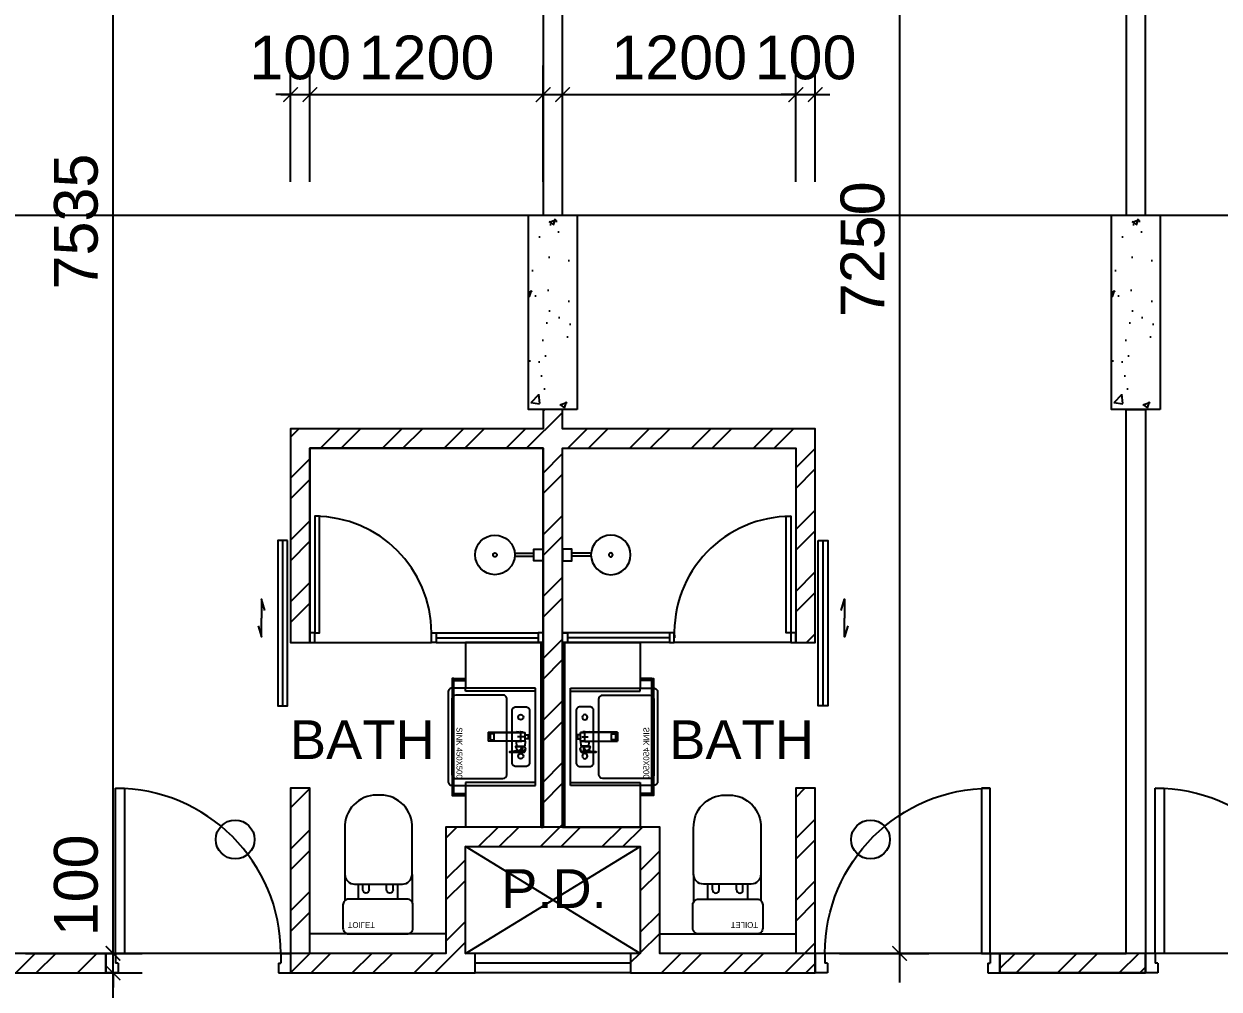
# Model space of a CAD drawing. Header units: millimetres. Extents: x 1500 to 71987, y 7230 to 49618.
# Drawn here: x 46278 to 52428, y 31466 to 36435 of the extents above; entities that cross this region are included whole.
import ezdxf
from ezdxf.enums import TextEntityAlignment as Align

# ---------------------------------------------------------------- set-up
doc = ezdxf.new("R2010")
doc.units = ezdxf.units.MM
doc.header["$MEASUREMENT"] = 0
doc.linetypes.add('CENTERX2', pattern=[101.6, 63.5, -12.7, 12.7, -12.7])
doc.layers.get('0').update_dxf_attribs({"color": 8})
doc.layers.get('Defpoints').update_dxf_attribs({"color": 8})
doc.layers.add('00-NONPLOT', color=8, linetype='Continuous', plot=False)
doc.layers.add('LP-Nonplot', color=8, linetype='Continuous', plot=False)
for name, color, linetype in [('Default', 8, 'Continuous'), ('Door', 8, 'Continuous'), ('Dry Wall', 8, 'Continuous'), ('FSD', 8, 'Continuous'), ('GBP Dim', 8, 'Continuous'), ('GBP Text 200', 8, 'Continuous'), ('grid', 8, 'CENTERX2'), ('hatch', 8, 'Continuous'), ('LP-Furn built-in 2', 8, 'Continuous'), ('LP-Sanitary', 8, 'Continuous'), ('LP-Sanitary2', 8, 'Continuous'), ('LP-WC', 8, 'Continuous'), ('PD', 8, 'Continuous'), ('PD DOOR', 8, 'Continuous'), ('TEXT', 8, 'Continuous'), ('TEXT Ref', 8, 'Continuous'), ('WALL-NEW', 8, 'Continuous'), ('WALL-STRUCTURE', 8, 'Continuous'), ('zzz-room mix', 8, 'Continuous')]:
    doc.layers.add(name, color=color, linetype=linetype)
doc.layers.add('LP-Furn built-in', color=8, linetype='Continuous', lineweight=0)
doc.styles.add('BH', font='arial.ttf')
doc.dimstyles.new('200 GBP', dxfattribs={"dimscale": 1.5, "dimtxt": 150, "dimasz": 50, "dimexe": 100, "dimexo": 50, "dimgap": 50, "dimtad": 1, "dimdec": 0, "dimzin": 0, "dimdsep": 46, "dimtxsty": 'BH', "dimblk": 'ARCHTICK', "dimcen": 0.09, "dimdle": 100, "dimclrd": 9, "dimclre": 9, "dimclrt": 1, "dimadec": 0, "dimazin": 0, "dimtfac": 1, "dimtdec": 0, "dimtix": 1, "dimtmove": 2, "dimatfit": 3, "dimldrblk": 'ARCHTICK', "dimfxl": 300, "dimfxlon": 1, "dimtolj": 1, "dimtzin": 0, "dimarcsym": 0})

# ---------------------------------------------------------------- blocks, each defined once
blk = doc.blocks.new('Door 850')
for p, q in [((38290.6, 34986.6), (38290.6, 35836.6)), ((38290.6, 35836.6), (38335.6, 35836.6)), ((38335.6, 35836.6), (38335.6, 34986.6)), ((38240.6, 34986.6), (38240.6, 34911.6)), ((38290.6, 34986.6), (38240.6, 34986.6)), ((38290.6, 34986.6), (38290.6, 34936.6)), ((38335.6, 34986.6), (38290.6, 34986.6)), ((38303.1, 34936.6), (38290.6, 34936.6)), ((38303.1, 34936.6), (38303.1, 34886.6)), ((39128.1, 34936.6), (39140.6, 34936.6)), ((39128.1, 34936.6), (39128.1, 34886.6)), ((39140.6, 34986.6), (39140.6, 34936.6)), ((39140.6, 34986.6), (39190.6, 34986.6)), ((39190.6, 34986.6), (39190.6, 34911.6)), ((38240.6, 34911.6), (38240.6, 34886.6)), ((38303.1, 34886.6), (38240.6, 34886.6)), ((39128.1, 34886.6), (39190.6, 34886.6)), ((39190.6, 34911.6), (39190.6, 34886.6))]:
    blk.add_line(p, q)
blk.add_arc((38290.6, 34986.6), 850, 359.99995, 89.99772)
blk = doc.blocks.new('pln_toilet')
for p, q in [((-170.1, -306.5), (-170.1, -171.6)), ((175.5, -306.5), (175.5, -165.2)), ((-78.2, -226.9), (-78.2, -256.5)), ((-45, -226.9), (-45, -256.5)), ((44.7, -226.9), (44.7, -256.5)), ((77.9, -226.9), (77.9, -256.5))]:
    blk.add_line(p, q)
for points in [[(180, -30), (180, -149.3, -0.414214), (150, -179.3), (-150, -179.3, -0.414214), (-180, -149.3), (-180, -30, -0.414214), (-150, 0), (150, 0, -0.414214)], [(175.5, -306.5), (175.5, -545.1, -0.424695), (14, -715.1), (-7.8, -715.1, -0.423698), (-170.1, -545.1), (-170.1, -306.5, -0.414214), (-120.1, -256.5), (125.5, -256.5, -0.414214)]]:
    blk.add_lwpolyline(points, format="xyb", close=True)
for points in [[(-101.9, -256.5), (-101.9, -179.3)], [(102.9, -179.3), (102.9, -256.5)]]:
    blk.add_lwpolyline(points)
for centre in [(-61.6, -226.9), (61.3, -226.9)]:
    blk.add_arc(centre, 16.6, 0, 180)
at = {"layer": '00-NONPLOT', "insert": (-155.8, -31.2), "char_height": 30, "width": 702.887, "attachment_point": 1}
blk.add_mtext('TOILET', dxfattribs=at)
blk = doc.blocks.new('pln_shower head')
at = {"ltscale": 100}
for points in [[(101, 9.1), (200, 9.1)], [(101, -5.9), (200, -5.9)]]:
    blk.add_lwpolyline(points, dxfattribs=at)
at = {"ltscale": 0.5}
blk.add_lwpolyline([(248, 30.1), (248, -29.9), (200, -29.9), (200, 30.1)], close=True, dxfattribs=at)
at = {"ltscale": 100}
blk.add_circle((0, 0), 101.9, dxfattribs=at)
at = {"layer": '00-NONPLOT'}
blk.add_circle((0, 0), 10, dxfattribs=at)
blk = doc.blocks.new('SEANNOT_GROUP2')
at = {"layer": 'Default'}
blk.add_line((81.5, 351.1), (81.5, 317.9), dxfattribs=at)
blk = doc.blocks.new('SEANNOT_GROUP3')
at = {"layer": 'Default'}
blk.add_line((99.8, 335.2), (63.8, 335.2), dxfattribs=at)
blk = doc.blocks.new('ghtfdgd')
at = {"layer": 'LP-Sanitary'}
for p, q in [((79214.2, -115039.6), (79218.2, -114994.6)), ((79220.2, -114994.6), (79217.1, -115027.9)), ((79220.2, -114994.6), (79218.2, -114994.6)), ((79218.9, -115183.4), (79220.2, -114994.6)), ((79261.1, -114994.6), (79220.2, -114994.6)), ((79230.7, -114993.6), (79230.7, -114979.6)), ((79231.2, -114979.1), (79250.2, -114979.1)), ((79250.2, -114994.1), (79231.2, -114994.1)), ((79238.9, -114994.1), (79238.9, -114994.6)), ((79242.4, -114994.6), (79242.4, -114994.1)), ((79250.7, -114979.6), (79250.7, -114993.6)), ((79263.2, -114994.6), (79261.1, -114994.6)), ((79261.1, -114994.6), (79262.4, -115183.4)), ((79264.2, -115027.9), (79261.1, -114994.6)), ((79263.2, -114994.6), (79288.7, -114996.6)), ((79263.2, -114994.6), (79267.1, -115039.6)), ((79288.7, -115037.7), (79288.7, -114996.6)), ((79290.7, -115009.4), (79290.7, -115000.9)), ((79317.3, -115002.9), (79318.9, -114997.5)), ((79319.4, -115044.7), (79317.3, -115002.9)), ((79318.7, -114997.4), (79318.9, -114997.5)), ((79319.3, -114997.6), (79318.9, -114997.4)), ((79318.9, -114997.5), (79319.4, -114997.7)), ((79319.4, -114997.7), (79319.4, -115044.7)), ((79319.8, -115045.3), (79319.8, -114998.3)), ((79217.1, -115027.9), (79214.2, -115039.6)), ((79217.1, -115039.6), (79214.2, -115039.6)), ((79215.7, -115019.1), (79215.7, -115005.6)), ((79215.7, -115005.6), (79217.2, -115005.6)), ((79217.5, -115184.4), (79217.1, -115027.9)), ((79264.2, -115027.9), (79263.8, -115184.4)), ((79264.2, -115027.9), (79267.1, -115039.6)), ((79267.1, -115039.6), (79264.2, -115039.6)), ((79288.7, -115037.7), (79267.1, -115039.6)), ((79290.7, -115009.6), (79290.7, -115009.4)), ((79290.7, -115010.3), (79290.7, -115009.6)), ((79290.7, -115044.4), (79290.7, -115010.3)), ((79290.7, -115044.7), (79290.7, -115044.4)), ((79290.9, -115010.4), (79310.4, -115018.6)), ((79290.9, -115010.4), (79290.9, -115044.5)), ((79290.9, -115044.5), (79310.4, -115036.3)), ((79310.7, -115017.8), (79291, -115009.5)), ((79291, -115009.5), (79291, -115009.5)), ((79291, -115009.5), (79291, -115009.5)), ((79291, -115044.9), (79310.7, -115036.6)), ((79310.4, -115018.6), (79310.5, -115018.7)), ((79310.4, -115036.3), (79310.5, -115036.2)), ((79310.5, -115018.7), (79310.5, -115027.4)), ((79310.5, -115036.2), (79310.5, -115027.4)), ((79310.7, -115017.8), (79314.8, -115009.2)), ((79313.5, -115028.9), (79313.5, -115020.8)), ((79313.5, -115020.8), (79317.3, -115050.9)), ((79313.5, -115028.9), (79313.5, -115036.9)), ((79313.5, -115036.9), (79317.3, -115075.5)), ((79313.5, -115037), (79317.3, -115075.5)), ((79315.2, -115010.7), (79313.6, -115020.4)), ((79313.6, -115020.5), (79313.6, -115020.4)), ((79317.3, -115050.5), (79313.6, -115020.5)), ((79315.2, -115010.7), (79317.3, -115050.4)), ((79318, -115050.2), (79316, -115010.5)), ((79317.3, -115050.4), (79317.3, -115050.5)), ((79317.3, -115051.4), (79317.3, -115063.3)), ((79317.3, -115075.1), (79317.3, -115063.3)), ((79317.7, -115051.6), (79318.9, -115052.3)), ((79317.7, -115063.5), (79317.7, -115051.6)), ((79317.7, -115063.5), (79317.7, -115075.4)), ((79319.4, -115051), (79318, -115050.2)), ((79318.9, -115074.8), (79318.9, -115052.3)), ((79319.4, -115044.7), (79319.4, -115051)), ((79319.8, -115051.6), (79319.8, -115045.3)), ((79319.8, -115051.9), (79319.8, -115051.6)), ((79319.8, -115051.9), (79319.8, -115074.4)), ((79317.7, -115075.4), (79318.9, -115074.8)), ((79318, -115076), (79319.3, -115075.3)), ((79319.8, -115074.4), (79319.8, -115074.6)), ((79218.9, -115183.4), (79217.5, -115184.4)), ((79217.5, -115184.4), (79263.8, -115184.4)), ((79262.4, -115183.4), (79218.9, -115183.4)), ((79225, -115154.8), (79225, -115173.1)), ((79255.3, -115153.8), (79226, -115153.8)), ((79255.3, -115154), (79226, -115154)), ((79226, -115174.1), (79255.3, -115174.1)), ((79256.3, -115173.1), (79256.3, -115154.8)), ((79262.4, -115183.4), (79263.8, -115184.4))]:
    blk.add_line(p, q, dxfattribs=at)
for centre, radius, start, end in [((79231.2, -114979.6), 0.5, 90, 180), ((79231.2, -114993.6), 0.5, 180, 270), ((79250.2, -114979.6), 0.5, 0, 90), ((79250.2, -114993.6), 0.5, 270, 0), ((79280.3, -115017.1), 20, 56.8024, 65.16541), ((79290.9, -115000.9), 0.2, 127.85265, 180), ((79511, -115282.7), 357.7, 125.84981, 127.98251), ((79530.3, -115308.3), 389.7, 125.92638, 127.88363), ((79301.7, -114992.9), 0.28, 69.68638, 135.20106), ((84763.2, -116562.2), 5664.7, 164.02206, 164.08854), ((79318.5, -114997.9), 0.689, 55.95421, 80.13248), ((79319, -114998.3), 0.8, 0.00654, 61.47672), ((79240.7, -115019.1), 25, 180, 185.74251), ((79280.3, -115017.1), 20, 294.83459, 301.61275), ((79290.9, -115044.7), 0.2, 180.01397, 293.04704), ((79234, -109870), 5139.5, 270.63577, 270.89969), ((79227.2, -108854.2), 6155.7, 270.59451, 270.81562), ((79288.3, -115009.7), 2.67, 3.1953, 9.33669), ((79319.7, -114996.5), 23.1, 247.12521, 247.49949), ((79339.3, -115104.4), 73.6, 112.75714, 112.87481), ((79312.3, -115020.9), 1.23, 6.09456, 11.51592), ((79308.7, -115037.4), 4.84, 5.24499, 7.19277), ((79310.7, -115037.3), 2.83, 5.64545, 8.81471), ((79314, -115009.4), 0.822, 12.82151, 37.37855), ((79314.7, -115011.5), 2.53, 77.49723, 90.78809), ((79315.1, -115009.5), 0.509, 38.0096, 78.40522), ((79313.8, -115010.5), 2.18, 358.67427, 36.2852), ((79317.8, -115050.7), 0.54, 62.22165, 149.68726), ((79305.3, -115051.3), 11.9, 359.62289, 2.1624), ((79315.7, -115050), 2.38, 342.31294, 353.97204), ((79317.3, -115050.2), 0.738, 359.2113, 2.9985), ((79319.1, -115051.6), 0.688, 1.5121, 63.73401), ((79313.2, -115075.2), 4.12, 356.11976, 1.38136), ((79317.8, -115075.5), 0.494, 177.69922, 295.85307), ((79318.6, -115075.3), 0.938, 181.08912, 220.22046), ((79319, -115074.6), 0.786, 294.19625, 0.49169)]:
    blk.add_arc(centre, radius, start, end, dxfattribs=at)
for centre, major_axis, ratio, start_param, end_param in [((79290.9, -115000.9), (0.2, 0), 0.870233, 1.308042, 3.141593), ((79290.9, -115000.9), (0.123, -0.158), 0.834595, 2.099205, 3.141593), ((79290.9, -115000.9), (0.123, -0.158), 0.834595, 3.141593, 3.165459), ((79301.6, -114992.9), (0.117, -0.162), 0.844851, 2.109561, 3.167674), ((79316.8, -115003.6), (0.961, -0.275), 0.902908, 1.271288, 1.565184), ((79318.4, -114998), (-0.211, -0.772), 0.117484, 2.694436, 3.141054), ((79318.5, -114998.1), (-0.382, -0.703), 0.237912, 2.705017, 3.14394), ((79319, -114998.3), (-0.382, -0.703), 0.237912, 2.705017, 3.141091), ((79319, -114998.3), (-0.8, 0), 0.876594, 3.141494, 4.164132), ((79290.9, -115009.4), (0.2, 0), 0.870251, 1.333095, 3.141593), ((79290.9, -115010.3), (0.2, 0), 0.5, 3.141593, 4.712389), ((79290.9, -115044.4), (0.2, 0), 0.5, 3.141593, 4.712389), ((79290.9, -115010), (0.077, 0.836), 0.04975, 4.217846, 5.325586), ((79290.9, -115044.1), (-0.077, 0.836), 0.04975, 2.065339, 3.17308), ((79310.4, -115018.2), (-0.311, -0.737), 0.21898, 1.092037, 2.210933), ((79310.4, -115035.9), (-0.311, 0.737), 0.21898, 2.049556, 3.141593), ((79310.5, -115018.3), (-0.309, -0.738), 0.217421, 1.09135, 2.210755), ((79310.5, -115035.8), (-0.309, 0.738), 0.217421, 2.050243, 3.169648), ((79310.4, -115035.9), (-0.311, 0.737), 0.21898, 3.141593, 3.168451), ((79314.3, -115020.6), (-0.782, -0.167), 0.921627, 5.682069, 6.099643), ((79314.3, -115020.8), (-0.794, -0.099), 0.898005, 5.760928, 6.175764), ((79314.3, -115036.7), (0.793, 0.106), 0.789486, 3.026004, 3.133916), ((79314.3, -115036.9), (0.796, 0.077), 0.827125, 3.057559, 3.141593), ((79315.1, -115009.6), (0.173, 0.708), 0.018166, 0.444134, 0.918054), ((79315.3, -115009.6), (0.412, 0.321), 0.549065, 0.513637, 1.195391), ((79315.7, -115010.9), (-0.499, -0.026), 0.868619, 4.118709, 5.82428), ((79317.8, -115050.6), (-0.5, -0.016), 0.857677, 4.139605, 5.842177), ((79317.8, -115050.9), (-0.5, -0.02), 0.273668, 4.356492, 6.23412), ((79317.8, -115063.3), (-0.5, 0), 0.5, 0.054498, 1.448623), ((79319, -115045.3), (-0.8, 0), 0.876594, 3.141494, 4.164132), ((79317.8, -115075.5), (-0.494, 0.079), 0.969108, 0.192451, 2.070079), ((79226, -115154.8), (-1, 0), 0.992546, 4.712389, 6.283185), ((79226, -115154.9), (1, 0), 0.890286, 1.570796, 3.141593), ((79226, -115173.1), (1, 0), 0.992546, 3.141593, 4.712389), ((79255.3, -115154.8), (-1, 0), 0.992546, 3.141593, 4.712389), ((79255.3, -115154.9), (1, 0), 0.890286, 0, 1.570796), ((79255.3, -115173.1), (1, 0), 0.992546, 4.712389, 6.283185)]:
    blk.add_ellipse(centre, major_axis=major_axis, ratio=ratio, start_param=start_param, end_param=end_param, dxfattribs=at)
for points, knots in [([(79291, -115000.7), (79291, -115000.8), (79291, -115000.8), (79291, -115000.9), (79291, -115001.2), (79291, -115001.4), (79291, -115001.7), (79291, -115002.7), (79291, -115003.8), (79291, -115004.8), (79291, -115006.3), (79291, -115007.8), (79291, -115009.2)], [0, 0, 0, 0, 0.02306, 0.02306, 0.02306, 0.115301, 0.115301, 0.115301, 0.484264, 0.484264, 0.484264, 1, 1, 1, 1]), ([(79301.6, -114992.7), (79301.9, -114992.8), (79302.2, -114992.9), (79302.5, -114993), (79305, -114993.6), (79307.5, -114994.3), (79310.1, -114995), (79312.9, -114995.8), (79315.8, -114996.6), (79318.7, -114997.4)], [0, 0, 0, 0, 0.051688, 0.051688, 0.051688, 0.494848, 0.494848, 0.494848, 1, 1, 1, 1]), ([(79317.1, -115002.7), (79317, -115003), (79316.9, -115003.3), (79316.8, -115003.6), (79316.5, -115004.7), (79316.2, -115005.8), (79315.9, -115006.9), (79315.7, -115007.6), (79315.4, -115008.3), (79315.2, -115009)], [0, 0, 0, 0, 0.131954, 0.131954, 0.131954, 0.659772, 0.659772, 0.659772, 1, 1, 1, 1]), ([(79318.7, -114997.4), (79318.6, -114997.5), (79318.6, -114997.7), (79318.5, -114997.9), (79318.2, -114999), (79317.9, -115000.1), (79317.5, -115001.2), (79317.4, -115001.7), (79317.2, -115002.2), (79317.1, -115002.7)], [0, 0, 0, 0, 0.095324, 0.095324, 0.095324, 0.707603, 0.707603, 0.707603, 1, 1, 1, 1]), ([(79291, -115009.5), (79291, -115009.5), (79290.9, -115009.5), (79290.8, -115009.6), (79290.7, -115009.6), (79290.7, -115009.6)], [0, 0, 0, 0, 0.5, 0.5, 1, 1, 1, 1]), ([(79310.5, -115018.7), (79310.9, -115018.8), (79311.2, -115019), (79311.9, -115019.4), (79312.2, -115019.7), (79312.8, -115020.1), (79313, -115020.3), (79313.4, -115020.5), (79313.5, -115020.5), (79313.5, -115020.7)], [0, 0, 0, 0, 0.25, 0.25, 0.5, 0.5, 0.75, 0.75, 1, 1, 1, 1]), ([(79310.5, -115036.2), (79310.9, -115036.1), (79311.2, -115035.9), (79311.9, -115035.6), (79312.2, -115035.5), (79312.8, -115035.6), (79313, -115035.7), (79313.4, -115036.2), (79313.5, -115036.5), (79313.5, -115036.8)], [0, 0, 0, 0, 0.25, 0.25, 0.5, 0.5, 0.75, 0.75, 1, 1, 1, 1]), ([(79313.6, -115020.4), (79313.5, -115020.2), (79313.5, -115020), (79313.3, -115019.6), (79313.2, -115019.3), (79312.7, -115018.8), (79312.3, -115018.6), (79311.6, -115018.2), (79311.2, -115018), (79310.8, -115017.9)], [0, 0, 0, 0, 0.25, 0.25, 0.5, 0.5, 0.75, 0.75, 1, 1, 1, 1]), ([(79310.8, -115036.5), (79311, -115036.5), (79311.3, -115036.3), (79311.8, -115036.2), (79312.2, -115036.1), (79312.5, -115036), (79312.8, -115036), (79313, -115036), (79313.1, -115036.1), (79313.2, -115036.2), (79313.4, -115036.3), (79313.5, -115036.6), (79313.5, -115036.7), (79313.5, -115036.8)], [0, 0, 0, 0, 0.124812, 0.2213171, 0.3092796, 0.3899271, 0.4711589, 0.5451559, 0.6166529, 0.6889172, 0.7974179, 0.8896188, 0.9816515, 0.9816515, 0.9816515, 0.9816515]), ([(79314.8, -115009.2), (79314.8, -115009.2), (79314.9, -115009.2), (79314.9, -115009.2), (79315, -115009.2), (79315, -115009.2), (79315.1, -115009.2), (79315.2, -115009.2)], [0, 0, 0, 0, 0.25, 0.25, 0.5, 0.5, 1, 1, 1, 1]), ([(79315.2, -115009.2), (79315.2, -115009.2), (79315.2, -115009.2), (79315.2, -115009.2), (79315.2, -115009.2), (79315.2, -115009.2)], [0, 0, 0, 0, 0.5, 0.5, 1, 1, 1, 1]), ([(79315.2, -115009.2), (79315.3, -115009.3), (79315.3, -115009.4), (79315.3, -115009.5), (79315.3, -115009.6), (79315.3, -115009.8), (79315.3, -115009.8), (79315.3, -115009.9), (79315.3, -115010), (79315.2, -115010.2), (79315.2, -115010.3), (79315.2, -115010.5), (79315.2, -115010.6), (79315.2, -115010.7)], [0, 0, 0, 0, 0.125, 0.125, 0.25, 0.25, 0.375, 0.375, 0.5, 0.5, 0.75, 0.75, 1, 1, 1, 1]), ([(79317.3, -115050.5), (79317.3, -115050.5), (79317.3, -115050.5), (79317.3, -115050.6), (79317.3, -115050.6), (79317.3, -115050.7), (79317.3, -115050.8), (79317.3, -115050.9)], [0, 0, 0, 0, 0.25, 0.25, 0.5, 0.5, 1, 1, 1, 1]), ([(79317.3, -115051.4), (79317.3, -115051.5), (79317.3, -115051.5), (79317.5, -115051.6), (79317.6, -115051.6), (79317.7, -115051.6)], [0, 0, 0, 0, 0.5, 0.5, 1, 1, 1, 1]), ([(79317.7, -115051.6), (79317.7, -115051.6), (79317.7, -115051.5), (79317.8, -115051.4), (79317.8, -115051.3), (79317.8, -115051.1), (79317.8, -115051), (79317.9, -115050.9), (79317.9, -115050.8), (79317.9, -115050.7)], [0, 0, 0, 0, 0.25, 0.25, 0.5, 0.5, 0.75, 0.75, 1, 1, 1, 1]), ([(79319.4, -115051), (79319.4, -115051), (79319.4, -115051), (79319.4, -115051), (79319.4, -115051), (79319.4, -115051), (79319.4, -115051), (79319.4, -115051.1), (79319.4, -115051.1), (79319.4, -115051.2), (79319.4, -115051.2), (79319.3, -115051.3), (79319.3, -115051.3), (79319.3, -115051.4), (79319.3, -115051.5), (79319.2, -115051.6), (79319.2, -115051.6), (79319.1, -115051.7), (79319.1, -115051.8), (79319, -115051.9), (79319, -115052), (79318.9, -115052.1), (79318.9, -115052.1), (79318.9, -115052.2), (79318.9, -115052.3), (79318.9, -115052.3), (79318.9, -115052.3), (79318.9, -115052.3), (79318.9, -115052.3), (79318.9, -115052.3), (79318.9, -115052.3)], [0, 0, 0, 0, 0.000034, 0.000034, 0.000034, 0.03445, 0.03445, 0.03445, 0.175251, 0.175251, 0.175251, 0.317196, 0.317196, 0.317196, 0.479622, 0.479622, 0.479622, 0.662074, 0.662074, 0.662074, 0.829132, 0.829132, 0.829132, 0.958486, 0.958486, 0.958486, 0.999966, 0.999966, 0.999966, 1, 1, 1, 1]), ([(79319.8, -115051.9), (79319.8, -115052), (79319.7, -115052), (79319.7, -115052.1), (79319.6, -115052.2), (79319.4, -115052.3), (79319.3, -115052.3), (79319.1, -115052.3), (79319, -115052.3), (79318.9, -115052.3)], [0, 0, 0, 0, 0.25, 0.25, 0.5, 0.5, 0.75, 0.75, 1, 1, 1, 1]), ([(79317.3, -115075.1), (79317.3, -115075.2), (79317.3, -115075.2), (79317.5, -115075.3), (79317.6, -115075.3), (79317.7, -115075.4)], [0, 0, 0, 0, 0.5, 0.5, 1, 1, 1, 1]), ([(79319.8, -115074.4), (79319.8, -115074.5), (79319.7, -115074.5), (79319.7, -115074.6), (79319.6, -115074.7), (79319.4, -115074.8), (79319.3, -115074.8), (79319.1, -115074.8), (79319, -115074.8), (79318.9, -115074.8)], [0, 0, 0, 0, 0.25, 0.25, 0.5, 0.5, 0.75, 0.75, 1, 1, 1, 1]), ([(79319.3, -115075.3), (79319.3, -115075.3), (79319.3, -115075.3), (79319.2, -115075.3), (79319.2, -115075.3), (79319.1, -115075.3), (79319.1, -115075.2), (79319, -115075.2), (79319, -115075.1), (79318.9, -115075.1), (79318.9, -115075), (79318.9, -115074.9), (79318.9, -115074.9), (79318.9, -115074.9), (79318.9, -115074.8), (79318.9, -115074.8), (79318.9, -115074.8), (79318.9, -115074.8), (79318.9, -115074.8)], [0.3296223, 0.3296223, 0.3296223, 0.3296223, 0.4796217, 0.4796217, 0.4796217, 0.6620737, 0.6620737, 0.6620737, 0.829132, 0.829132, 0.829132, 0.9584856, 0.9584856, 0.9584856, 0.9999655, 0.9999655, 0.9999655, 1, 1, 1, 1])]:
    blk.add_open_spline(points, degree=3, knots=knots, dxfattribs=at)
for points, degree in [([(79301.8, -114992.7), (79301.7, -114992.6), (79301.7, -114992.7), (79301.6, -114992.7)], 3), ([(79318.6, -114997.3), (79316.3, -114996.6), (79310.7, -114995.1), (79301.8, -114992.7)], 3), ([(79313.5, -115028.9), (79313.5, -115028.4), (79313.4, -115028), (79312.3, -115027.4), (79311.4, -115027.4), (79310.5, -115027.4)], 5), ([(79317.9, -115075.9), (79317.9, -115076), (79318, -115076), (79318, -115075.9)], 3)]:
    blk.add_open_spline(points, degree=degree, dxfattribs=at)
at = {"layer": 'LP-Nonplot'}
for name in ['SEANNOT_GROUP2', 'SEANNOT_GROUP3']:
    blk.add_blockref(name, (79159.1, -115352.3), dxfattribs=at)
blk = doc.blocks.new('SINK')
at = {"layer": '00-NONPLOT'}
for p, q in [((-75421.8, -44774), (-75421.8, -45134)), ((-74951.8, -44774), (-74951.8, -45134)), ((-75421.8, -45134), (-75436.8, -45134)), ((-74951.8, -45134), (-74936.8, -45134))]:
    blk.add_line(p, q, dxfattribs=at)
blk.add_lwpolyline([(-75321.1, -44804.3), (-75053.8, -44804.3, -0.414214), (-75033.8, -44824.3), (-75033.8, -44873.8, -0.414214), (-75053.8, -44893.8), (-75321.1, -44893.8, -0.414214), (-75341.1, -44873.8), (-75341.1, -44824.3, -0.414214)], format="xyb", close=True, dxfattribs=at)
for centre in [(-75287.6, -44849), (-75087.4, -44849)]:
    blk.add_circle(centre, 13.4, dxfattribs=at)
at = {"layer": 'LP-Sanitary'}
blk.add_line((-74936.8, -44774), (-75436.8, -44774), dxfattribs=at)
blk.add_lwpolyline([(-75436.8, -44774), (-75436.8, -45203.2, 0.414214), (-75416.8, -45223.2), (-74956.8, -45223.2, 0.414214), (-74936.8, -45203.2), (-74936.8, -44774)], format="xyb", dxfattribs=at)
blk.add_lwpolyline([(-75401.8, -44941.1), (-75401.8, -45183.3, 0.414117), (-75381.8, -45203.2), (-74991.8, -45203.2, 0.41431), (-74971.8, -45183.2), (-74971.8, -44941.1, 0.414117), (-74991.8, -44921.1), (-75381.8, -44921.1, 0.41431)], format="xyb", close=True, dxfattribs=at)
at = {"layer": 'LP-Furn built-in'}
blk.add_blockref('ghtfdgd', (-154427.4, 70168.1), dxfattribs=at)
at = {"layer": '00-NONPLOT', "insert": (-75236.2, -45149.9), "char_height": 30, "width": 702.887, "attachment_point": 1, "rotation": 0}
blk.add_mtext('SINK 450X500', dxfattribs=at)
blk = doc.blocks.new('pln_sink 1100x380')
at = {"ltscale": 1000}
for p, q in [((0, 0), (400, 0)), ((400, 0), (400, -235)), ((459.9, -184.9), (400, -184.9)), ((459.9, -194.9), (400, -194.9)), ((400, -735), (400, -950)), ((459.9, -776.6), (400, -776.6)), ((459.9, -786.6), (400, -786.6)), ((0, -950), (400, -950))]:
    blk.add_line(p, q, dxfattribs=at)
for points in [[(10, -950), (10, 0), (0, 0), (0, -950), (10, -950)], [(10, 0), (10, -950), (0, -950), (0, 0), (10, 0)]]:
    blk.add_lwpolyline(points, dxfattribs=at)
at = {"ltscale": 200}
blk.add_lwpolyline([(459.9, -184.9), (468.4, -184.9), (468.4, -786.6), (459.9, -786.6)], close=True, dxfattribs=at)
at = {"layer": 'LP-Furn built-in', "extrusion": (0, 0, -1), "zscale": -1, "rotation": 270}
blk.add_blockref('SINK', (44734, -75671.8), dxfattribs=at)
blk = doc.blocks.new('A$C65CE4B9A')
at = {"layer": 'grid', "ltscale": 200}
blk.add_line((-66500, 0), (0, 0), dxfattribs=at)
blk = doc.blocks.new('_ArchTick')
at = {"color": 0, "const_width": 0.1}
blk.add_lwpolyline([(0.5, 0.5), (-0.5, -0.5)], dxfattribs=at)
blk = doc.blocks.new('*D164')
at = {"layer": 'Defpoints', "color": 0, "transparency": 16777216}
for p in [(52038.9, 39271.4), (52050, 31650.9), (52915.1, 31650.9)]:
    blk.add_point(p, dxfattribs=at)
at = {"layer": 'GBP Dim', "color": 9, "lineweight": -2, "transparency": 16777216}
for p, q in [((52915.1, 39421.4), (52915.1, 31500.9)), ((52465.1, 39271.4), (53065.1, 39271.4)), ((52465.1, 31650.9), (53065.1, 31650.9))]:
    blk.add_line(p, q, dxfattribs=at)
at = {"layer": 'GBP Dim', "color": 9, "lineweight": -2, "transparency": 16777216, "xscale": 75, "yscale": 75, "zscale": 75}
for p, rotation in [((52915.1, 39271.4), 90), ((52915.1, 31650.9), 270)]:
    blk.add_blockref('_ArchTick', p, dxfattribs=dict(at, rotation=rotation))
at = {"layer": 'GBP Dim', "transparency": 16777216, "insert": (52725.2, 35461.2), "char_height": 225, "attachment_point": 5, "rotation": 90, "style": 'BH'}
blk.add_mtext('\\A1;7620', dxfattribs=at)
blk = doc.blocks.new('*D165')
at = {"layer": 'Defpoints', "color": 0, "transparency": 16777216}
for p in [(49050, 38899.8), (50400, 31649.9), (50784.2, 31649.9)]:
    blk.add_point(p, dxfattribs=at)
at = {"layer": 'GBP Dim', "color": 9, "lineweight": -2, "transparency": 16777216}
for p, q in [((50784.2, 39049.8), (50784.2, 31499.9)), ((50334.2, 38899.8), (50934.2, 38899.8)), ((50475, 31649.9), (50934.2, 31649.9))]:
    blk.add_line(p, q, dxfattribs=at)
at = {"layer": 'GBP Dim', "color": 9, "lineweight": -2, "transparency": 16777216, "xscale": 75, "yscale": 75, "zscale": 75}
for p, rotation in [((50784.2, 38899.8), 90), ((50784.2, 31649.9), 270)]:
    blk.add_blockref('_ArchTick', p, dxfattribs=dict(at, rotation=rotation))
at = {"layer": 'GBP Dim', "transparency": 16777216, "insert": (50594.3, 35274.8), "char_height": 225, "attachment_point": 5, "rotation": 90, "style": 'BH'}
blk.add_mtext('\\A1;7250', dxfattribs=at)
blk = doc.blocks.new('*D166')
at = {"layer": 'Defpoints', "color": 0, "transparency": 16777216}
for p in [(46050, 39185.1), (46736.8, 39185.1), (45850, 31649.9)]:
    blk.add_point(p, dxfattribs=at)
at = {"layer": 'GBP Dim', "color": 9, "lineweight": -2, "transparency": 16777216}
for p, q in [((46736.8, 31499.9), (46736.8, 39335.1)), ((46286.8, 39185.1), (46886.8, 39185.1)), ((46286.8, 31649.9), (46886.8, 31649.9))]:
    blk.add_line(p, q, dxfattribs=at)
at = {"layer": 'GBP Dim', "color": 9, "lineweight": -2, "transparency": 16777216, "xscale": 75, "yscale": 75, "zscale": 75}
for p, rotation in [((46736.8, 39185.1), 90), ((46736.8, 31649.9), 270)]:
    blk.add_blockref('_ArchTick', p, dxfattribs=dict(at, rotation=rotation))
at = {"layer": 'GBP Dim', "transparency": 16777216, "insert": (46546.9, 35417.5), "char_height": 225, "attachment_point": 5, "rotation": 90, "style": 'BH'}
blk.add_mtext('\\A1;7535', dxfattribs=at)
blk = doc.blocks.new('*D134')
at = {"layer": 'Defpoints', "color": 0, "transparency": 16777216}
for p in [(46400.1, 31549.8), (46736.8, 31549.8), (46577.8, 29999.9)]:
    blk.add_point(p, dxfattribs=at)
at = {"layer": 'GBP Dim', "color": 9, "lineweight": -2, "transparency": 16777216}
for p, q in [((46736.8, 29849.9), (46736.8, 31699.8)), ((46475.1, 31549.8), (46886.8, 31549.8)), ((46652.8, 29999.9), (46886.8, 29999.9))]:
    blk.add_line(p, q, dxfattribs=at)
at = {"layer": 'GBP Dim', "color": 9, "lineweight": -2, "transparency": 16777216, "xscale": 75, "yscale": 75, "zscale": 75}
for p, rotation in [((46736.8, 31549.8), 90), ((46736.8, 29999.9), 270)]:
    blk.add_blockref('_ArchTick', p, dxfattribs=dict(at, rotation=rotation))
at = {"layer": 'GBP Dim', "transparency": 16777216, "insert": (46546.9, 30774.9), "char_height": 225, "attachment_point": 5, "rotation": 90, "style": 'BH'}
blk.add_mtext('\\A1;1550', dxfattribs=at)
blk = doc.blocks.new('*D130')
at = {"layer": 'Defpoints', "color": 0, "transparency": 16777216}
for p in [(47750, 36071.1), (47650, 34349.9), (47750, 34349.9)]:
    blk.add_point(p, dxfattribs=at)
at = {"layer": 'GBP Dim', "color": 9, "lineweight": -2, "transparency": 16777216}
for p, q in [((47650, 35621.1), (47650, 36221.1)), ((47750, 35621.1), (47750, 36221.1)), ((47650, 36071.1), (47575, 36071.1)), ((47650, 36071.1), (47750, 36071.1)), ((47750, 36071.1), (47825, 36071.1))]:
    blk.add_line(p, q, dxfattribs=at)
at = {"layer": 'GBP Dim', "color": 9, "lineweight": -2, "transparency": 16777216, "xscale": 75, "yscale": 75, "zscale": 75}
blk.add_blockref('_ArchTick', (47650, 36071.1), dxfattribs=at)
at = {"layer": 'GBP Dim', "color": 9, "lineweight": -2, "transparency": 16777216, "xscale": 75, "yscale": 75, "zscale": 75, "rotation": 180}
blk.add_blockref('_ArchTick', (47750, 36071.1), dxfattribs=at)
at = {"layer": 'GBP Dim', "transparency": 16777216, "insert": (47700, 36260.9), "char_height": 225, "attachment_point": 5, "style": 'BH'}
blk.add_mtext('\\A1;100', dxfattribs=at)
blk = doc.blocks.new('*D131')
at = {"layer": 'Defpoints', "color": 0, "transparency": 16777216}
for p in [(48950, 36071.1), (47750, 34349.9), (48950, 34349.9)]:
    blk.add_point(p, dxfattribs=at)
at = {"layer": 'GBP Dim', "color": 9, "lineweight": -2, "transparency": 16777216}
for p, q in [((47750, 35621.1), (47750, 36221.1)), ((48950, 35621.1), (48950, 36221.1)), ((47600, 36071.1), (49100, 36071.1))]:
    blk.add_line(p, q, dxfattribs=at)
at = {"layer": 'GBP Dim', "color": 9, "lineweight": -2, "transparency": 16777216, "xscale": 75, "yscale": 75, "zscale": 75, "rotation": 180}
blk.add_blockref('_ArchTick', (47750, 36071.1), dxfattribs=at)
at = {"layer": 'GBP Dim', "color": 9, "lineweight": -2, "transparency": 16777216, "xscale": 75, "yscale": 75, "zscale": 75}
blk.add_blockref('_ArchTick', (48950, 36071.1), dxfattribs=at)
at = {"layer": 'GBP Dim', "transparency": 16777216, "insert": (48350, 36260.9), "char_height": 225, "attachment_point": 5, "style": 'BH'}
blk.add_mtext('\\A1;1200', dxfattribs=at)
blk = doc.blocks.new('*D132')
at = {"layer": 'Defpoints', "color": 0, "transparency": 16777216}
for p in [(50250, 36071.1), (49050, 35450), (50250, 34349.9)]:
    blk.add_point(p, dxfattribs=at)
at = {"layer": 'GBP Dim', "color": 9, "lineweight": -2, "transparency": 16777216}
for p, q in [((49050, 35621.1), (49050, 36221.1)), ((50250, 35621.1), (50250, 36221.1)), ((48900, 36071.1), (50400, 36071.1))]:
    blk.add_line(p, q, dxfattribs=at)
at = {"layer": 'GBP Dim', "color": 9, "lineweight": -2, "transparency": 16777216, "xscale": 75, "yscale": 75, "zscale": 75, "rotation": 180}
blk.add_blockref('_ArchTick', (49050, 36071.1), dxfattribs=at)
at = {"layer": 'GBP Dim', "color": 9, "lineweight": -2, "transparency": 16777216, "xscale": 75, "yscale": 75, "zscale": 75}
blk.add_blockref('_ArchTick', (50250, 36071.1), dxfattribs=at)
at = {"layer": 'GBP Dim', "transparency": 16777216, "insert": (49650, 36260.9), "char_height": 225, "attachment_point": 5, "style": 'BH'}
blk.add_mtext('\\A1;1200', dxfattribs=at)
blk = doc.blocks.new('*D133')
at = {"layer": 'Defpoints', "color": 0, "transparency": 16777216}
for p in [(50350, 36071.1), (50250, 34249.9), (50350, 34249.9)]:
    blk.add_point(p, dxfattribs=at)
at = {"layer": 'GBP Dim', "color": 9, "lineweight": -2, "transparency": 16777216}
for p, q in [((50250, 35621.1), (50250, 36221.1)), ((50350, 35621.1), (50350, 36221.1)), ((50250, 36071.1), (50175, 36071.1)), ((50250, 36071.1), (50350, 36071.1)), ((50350, 36071.1), (50425, 36071.1))]:
    blk.add_line(p, q, dxfattribs=at)
at = {"layer": 'GBP Dim', "color": 9, "lineweight": -2, "transparency": 16777216, "xscale": 75, "yscale": 75, "zscale": 75}
blk.add_blockref('_ArchTick', (50250, 36071.1), dxfattribs=at)
at = {"layer": 'GBP Dim', "color": 9, "lineweight": -2, "transparency": 16777216, "xscale": 75, "yscale": 75, "zscale": 75, "rotation": 180}
blk.add_blockref('_ArchTick', (50350, 36071.1), dxfattribs=at)
at = {"layer": 'GBP Dim', "transparency": 16777216, "insert": (50300, 36260.9), "char_height": 225, "attachment_point": 5, "style": 'BH'}
blk.add_mtext('\\A1;100', dxfattribs=at)
blk = doc.blocks.new('*D39')
at = {"layer": 'Defpoints', "color": 0, "transparency": 16777216}
for p in [(46627.8, 31649.9), (46736.8, 31649.9), (46627.8, 31549.9)]:
    blk.add_point(p, dxfattribs=at)
at = {"layer": 'GBP Dim', "color": 9, "lineweight": -2, "transparency": 16777216}
for p, q in [((46736.8, 31649.9), (46736.8, 31724.9)), ((46702.8, 31649.9), (46886.8, 31649.9)), ((46736.8, 31549.9), (46736.8, 31649.9)), ((46702.8, 31549.9), (46886.8, 31549.9)), ((46736.8, 31549.9), (46736.8, 31474.9))]:
    blk.add_line(p, q, dxfattribs=at)
at = {"layer": 'GBP Dim', "color": 9, "lineweight": -2, "transparency": 16777216, "xscale": 75, "yscale": 75, "zscale": 75}
for p, rotation in [((46736.8, 31649.9), 270), ((46736.8, 31549.9), 90)]:
    blk.add_blockref('_ArchTick', p, dxfattribs=dict(at, rotation=rotation))
at = {"layer": 'GBP Dim', "transparency": 16777216, "insert": (46546.9, 31999.9), "char_height": 225, "attachment_point": 5, "rotation": 90, "style": 'BH'}
blk.add_mtext('\\A1;100', dxfattribs=at)

msp = doc.modelspace()

# ---------------------------------------------------------------- hatches: boundary and pattern name
at = {"layer": 'hatch'}
h = msp.add_hatch(dxfattribs=at)
h.set_pattern_fill('AR-CONC', color=256, scale=2, style=0)
h.set_pattern_definition([(50, (-576161.28, 762350.32), (364.36934, -31.87817), [38.1, -419.1]), (355, (-576161.28, 762350.3), (-70.48565, 382.11329), [30.48, -335.28]), (100.451, (-576130.9, 762347.66), (293.885, 350.23338), [32.38, -356.18]), (46.1842, (-576161.3, 762451.9), (542.15808, -84.08466), [57.15, -628.65]), (96.6356, (-576116.1, 762444.9), (474.80847, 494.8511), [48.57, -534.27]), (351.184, (-576161.3, 762451.9), (474.8092, 494.85024), [45.72, -502.92]), (21, (-576110.48, 762426.52), (303.22976, -204.53104), [38.1, -419.1]), (326, (-576110.48, 762426.5), (123.60406, 368.37593), [30.48, -335.28]), (71.4514, (-576085.2, 762409.47), (426.83298, 163.84572), [32.38, -356.18]), (37.5, (-576161.28, 762350.32), (6.177207, 169.110078), [0, -331.216, 0, -340.36, 0, -336.55]), (7.5, (-576161.28, 762350.32), (133.639325, 200.36115), [0, -194.056, 0, -323.596, 0, -128.27]), (327.5, (-576274.56, 762350.32), (271.18119, -11.457488), [0, -127, 0, -396.24, 0, -525.78]), (317.5, (-576325.36, 762350.32), (296.25836, 50.85298), [0, -165.1, 0, -263.144, 0, -373.38])])
h.paths.add_polyline_path([(49125, 34450), (48875, 34450), (48875, 35450), (49125, 35450)])
h = msp.add_hatch(dxfattribs=at)
h.set_pattern_fill('AR-CONC', color=256, scale=2, style=0)
h.set_pattern_definition([(50, (-573161.28, 762350.32), (364.36934, -31.87817), [38.1, -419.1]), (355, (-573161.28, 762350.3), (-70.48565, 382.11329), [30.48, -335.28]), (100.451, (-573130.9, 762347.66), (293.885, 350.23338), [32.38, -356.18]), (46.1842, (-573161.3, 762451.9), (542.15808, -84.08466), [57.15, -628.65]), (96.6356, (-573116.1, 762444.9), (474.80847, 494.8511), [48.57, -534.27]), (351.184, (-573161.3, 762451.9), (474.8092, 494.85024), [45.72, -502.92]), (21, (-573110.48, 762426.52), (303.22976, -204.53104), [38.1, -419.1]), (326, (-573110.48, 762426.5), (123.60406, 368.37593), [30.48, -335.28]), (71.4514, (-573085.2, 762409.47), (426.83298, 163.84572), [32.38, -356.18]), (37.5, (-573161.28, 762350.32), (6.177207, 169.110078), [0, -331.216, 0, -340.36, 0, -336.55]), (7.5, (-573161.28, 762350.32), (133.639325, 200.36115), [0, -194.056, 0, -323.596, 0, -128.27]), (327.5, (-573274.56, 762350.32), (271.18119, -11.457488), [0, -127, 0, -396.24, 0, -525.78]), (317.5, (-573325.36, 762350.32), (296.25836, 50.85298), [0, -165.1, 0, -263.144, 0, -373.38])])
h.paths.add_polyline_path([(52125, 34450), (51875, 34450), (51875, 35450), (52125, 35450)])
h = msp.add_hatch(dxfattribs=at)
h.set_pattern_fill('ANSI32', color=256, scale=600, style=0)
h.set_pattern_definition([(45, (47650, 31549.94), (-159.099, 159.099), []), (45, (47756.06, 31549.94), (-159.099, 159.099), [])])
h.paths.add_polyline_path([(48950, 34450), (48950, 34350), (47650, 34350), (47650, 33249.9), (47750, 33249.9), (47750, 34250), (48950, 34250), (48950, 32299.9), (48450, 32299.9), (48450, 31649.9), (47750, 31649.9), (47750, 32499.9), (47650, 32499.9), (47650, 31549.9), (48600, 31549.9), (48600, 31649.9), (48550, 31649.9), (48550, 32199.9), (49450, 32199.9), (49450, 31649.9), (49400, 31649.9), (49400, 31549.9), (50350, 31549.9), (50350, 32499.9), (50250, 32499.9), (50250, 31649.9), (49550, 31649.9), (49550, 32299.9), (49050, 32299.9), (49050, 34250), (49125, 34250), (50250, 34250), (50250, 33249.9), (50350, 33249.9), (50350, 34350), (49050, 34350), (49050, 34450)])
h = msp.add_hatch(dxfattribs=at)
h.set_pattern_fill('ANSI32', color=256, scale=600, style=0)
h.set_pattern_definition([(45, (323672.64, -85897.09), (-159.09903, 159.09903), []), (45, (323778.7, -85897.09), (-159.09903, 159.09903), [])])
h.paths.add_polyline_path([(45850, 32650), (45750, 32650), (45750, 31549.9), (46650, 31549.9), (46650, 31649.9), (45850, 31649.9)])
h = msp.add_hatch(dxfattribs=at)
h.set_pattern_fill('ANSI32', color=256, scale=600, style=0)
h.paths.add_polyline_path([(51300, 31649.9), (51300, 31549.9), (52050, 31549.9), (52050, 31649.9), (51950, 31649.9), (51950, 31649.9)])

# ---------------------------------------------------------------- linework, layer by layer
msp.add_arc((50225, 33299.9), 600, 184.78024, 184.7803)
at = {"layer": 'Door'}
for points in [[(47634.9, 33774.9), (47584.9, 33774.9), (47584.9, 32924.9), (47634.9, 32924.9)], [(50365.1, 33774.9), (50415.1, 33774.9), (50415.1, 32924.9), (50365.1, 32924.9)]]:
    msp.add_lwpolyline(points, close=True, dxfattribs=at)
for points in [[(47609.9, 32924.9), (47609.9, 33774.9)], [(50390.1, 32924.9), (50390.1, 33774.9)]]:
    msp.add_lwpolyline(points, dxfattribs=at)
at = {"layer": 'Dry Wall'}
for points in [[(51950, 39114.4), (51950, 35450), (52050, 35450), (52050, 39121.8)], [(52050, 31649.9), (51950, 31649.9), (51950, 34450), (52050, 34450)]]:
    msp.add_lwpolyline(points, close=True, dxfattribs=at)
msp.add_lwpolyline([(49050, 35450), (49050, 38901.8), (48950, 38894.4), (48950, 35450), (49050, 35450)], dxfattribs=at)
at = {"layer": 'FSD'}
for centre in [(47365.5, 32236), (50634.5, 32236)]:
    msp.add_circle(centre, 100, dxfattribs=at)
at = {"layer": 'LP-Furn built-in 2'}
for points in [[(47517.2, 33415.8), (47500, 33473.3), (47500, 33376.1)], [(50482.8, 33415.8), (50500, 33473.3), (50500, 33376.1)], [(47482.8, 33336.4), (47500, 33278.8), (47500, 33376.1)], [(50517.2, 33336.4), (50500, 33278.8), (50500, 33376.1)]]:
    msp.add_lwpolyline(points, dxfattribs=at)
at = {"layer": 'LP-Sanitary'}
for points in [[(48950, 33249.9), (48950, 34250), (47750, 34250), (47750, 33299.9)], [(49050, 33249.9), (49050, 34250), (50250, 34250), (50250, 33299.9)], [(48400, 33299.9), (48925, 33299.9), (48925, 33299.9)], [(48400, 33274.9), (48925, 33274.9)], [(48950, 33299.9), (48925, 33299.9), (48925, 33249.9), (48950, 33249.9)], [(49600, 33299.9), (49050, 33299.9), (49050, 33299.9)], [(49050, 33299.9), (49075, 33299.9), (49075, 33249.9), (49050, 33249.9)], [(49600, 33249.9), (49050, 33249.9), (49050, 33274.9)], [(49600, 33274.9), (49075, 33274.9)], [(47775, 33249.9), (48375, 33249.9)], [(48400, 33249.9), (48925, 33249.9)], [(50225, 33249.9), (49625, 33249.9)]]:
    msp.add_lwpolyline(points, dxfattribs=at)
for points in [[(47800, 33899.9), (47775, 33899.9), (47775, 33299.9), (47800, 33299.9)], [(50200, 33899.9), (50225, 33899.9), (50225, 33299.9), (50200, 33299.9)], [(47775, 33299.9), (47750, 33299.9), (47750, 33249.9), (47775, 33249.9)], [(48375, 33299.9), (48400, 33299.9), (48400, 33249.9), (48375, 33249.9)], [(49625, 33299.9), (49600, 33299.9), (49600, 33249.9), (49625, 33249.9)], [(50250, 33299.9), (50225, 33299.9), (50225, 33249.9), (50250, 33249.9)]]:
    msp.add_lwpolyline(points, close=True, dxfattribs=at)
for centre, start, end in [((47775, 33299.9), 359.99996, 89.98586), ((50225, 33299.9), 90.00004, 182.38845)]:
    msp.add_arc(centre, 600, start, end, dxfattribs=at)
at = {"layer": 'LP-WC'}
for points in [[(48450, 31749.9), (47750, 31749.9)], [(49550, 31749.9), (50250, 31749.9)]]:
    msp.add_lwpolyline(points, dxfattribs=at)
at = {"layer": 'PD', "ltscale": 20}
for points in [[(49450, 31649.9), (48550, 32199.9)], [(48550, 31649.9), (49450, 32199.9)]]:
    msp.add_lwpolyline(points, dxfattribs=at)
at = {"layer": 'PD'}
for points in [[(49400, 31649.9), (48595.1, 31649.9)], [(49400, 31549.9), (48600, 31549.9)]]:
    msp.add_lwpolyline(points, dxfattribs=at)
at = {"layer": 'PD DOOR'}
msp.add_lwpolyline([(49399.9, 31599.9), (48600, 31599.9)], dxfattribs=at)
at = {"layer": 'WALL-NEW'}
for points in [[(48950, 34450), (48950, 34350), (47650, 34350), (47650, 33249.9), (47750, 33249.9), (47750, 34250), (48950, 34250), (48950, 32299.9), (48450, 32299.9), (48450, 31649.9), (47750, 31649.9), (47750, 32499.9), (47650, 32499.9), (47650, 31549.9), (48600, 31549.9), (48600, 31649.9), (48550, 31649.9), (48550, 32199.9), (49450, 32199.9), (49450, 31649.9), (49400, 31649.9), (49400, 31549.9), (50350, 31549.9), (50350, 32499.9), (50250, 32499.9), (50250, 31649.9), (49550, 31649.9), (49550, 32299.9), (49050, 32299.9), (49050, 34250), (49125, 34250), (50250, 34250), (50250, 33249.9), (50350, 33249.9), (50350, 34350), (49050, 34350), (49050, 34450), (48950, 34450)], [(46250, 31549.9), (46700, 31549.9), (46700, 31649.9), (46250, 31649.9)], [(52050, 31549.9), (51300, 31549.9), (51300, 31649.9), (51950, 31649.9)], [(52050, 31649.9), (52050, 31549.9), (51950, 31549.9), (51950, 31549.9)]]:
    msp.add_lwpolyline(points, dxfattribs=at)
for points in [[(45750, 32650), (45750, 31549.9), (46700, 31549.9), (46700, 31649.9), (45850, 31649.9), (45850, 32650)], [(45750, 32650), (45750, 31549.9), (46700, 31549.9), (46700, 31649.9), (45850, 31649.9), (45850, 32650)], [(51300, 31649.9), (51300, 31549.9), (52050, 31549.9), (52050, 31649.9), (51950, 31649.9), (51950, 31649.9)]]:
    msp.add_lwpolyline(points, close=True, dxfattribs=at)
at = {"layer": 'WALL-STRUCTURE'}
for points in [[(49125, 34450), (48875, 34450), (48875, 35450), (49125, 35450)], [(52125, 34450), (51875, 34450), (51875, 35450), (52125, 35450)]]:
    msp.add_lwpolyline(points, close=True, dxfattribs=at)
at = {"layer": 'zzz-room mix'}
msp.add_lwpolyline([(63800, 28750), (62200, 28750), (62200, 29350), (61125, 29350), (61125, 29600), (60175.1, 29600), (60175.1, 29350), (59100.1, 29350), (59100.1, 28750), (58125, 28750), (58125, 29850), (57275.1, 29850), (57275.1, 31649.9), (54900, 31649.9), (49550, 31650), (49550, 32299.9), (48450, 32299.9), (48450, 31649.9), (45850, 31649.9)], dxfattribs=at)

# ---------------------------------------------------------------- block references
at = {"layer": 'Door'}
for p, rotation in [((8459.4, -3336.7), 4.162146525476883e-05), ((13809.4, -3336.7), 4.162146525476887e-05)]:
    msp.add_blockref('Door 850', p, dxfattribs=dict(at, rotation=rotation))
at = {"layer": 'Door', "xscale": -1, "rotation": 4.162146523434274e-05}
msp.add_blockref('Door 850', (89540.6, -3336.6), dxfattribs=at)
at = {"layer": 'LP-Sanitary'}
msp.add_blockref('pln_shower head', (48702, 33701.3), dxfattribs=at)
at = {"layer": 'LP-Sanitary', "xscale": -1}
msp.add_blockref('pln_shower head', (49298, 33701.3), dxfattribs=at)
at = {"layer": 'LP-Sanitary2', "xscale": -1}
msp.add_blockref('pln_sink 1100x380', (48950, 33249.9), dxfattribs=at)
at = {"layer": 'LP-Sanitary2'}
msp.add_blockref('pln_sink 1100x380', (49050, 33249.9), dxfattribs=at)
at = {"layer": 'LP-Sanitary2', "xscale": -1, "rotation": 180}
msp.add_blockref('pln_toilet', (48100, 31749.9), dxfattribs=at)
at = {"layer": 'LP-Sanitary2', "rotation": 180}
msp.add_blockref('pln_toilet', (49900, 31749.9), dxfattribs=at)
at = {"layer": 'TEXT Ref'}
msp.add_blockref('A$C65CE4B9A', (69000, 35450), dxfattribs=at)

# ---------------------------------------------------------------- texts
at = {"layer": 'GBP Text 200', "style": 'BH'}
for p in [(48019.4, 32650), (49971.1, 32650)]:
    msp.add_text('BATH', height=200, dxfattribs=at).set_placement(p, align=Align.CENTER)
at = {"layer": 'TEXT', "style": 'BH'}
msp.add_text('P.D.', height=200, dxfattribs=at).set_placement((49005.8, 31883.2), align=Align.CENTER)

# ---------------------------------------------------------------- dimensions: what is measured, and where the dimension line sits
at = {"layer": 'GBP Dim'}
for base, p1, p2, picture, middle in [((52915.0876, 31650.9485), (52038.8946, 39271.3526), (52050.0054, 31650.9485), '*D164', (52725.2087, 35461.1506)), ((46736.8, 39185.1), (45850, 31649.9), (46050, 39185.1), '*D166', (46546.9, 35417.5)), ((50784.2, 31649.9), (49050, 38899.8), (50400, 31649.9), '*D165', (50594.3, 35274.8)), ((46736.8, 31549.8), (46577.8, 29999.9), (46400.1, 31549.8), '*D134', (46546.9, 30774.9))]:
    dim = msp.add_linear_dim(base=base, p1=p1, p2=p2, angle=90, dimstyle='200 GBP', override={"dimclrt": 256}, dxfattribs=at)
    dim.commit()
    dim.dimension.update_dxf_attribs({"geometry": picture, "text_midpoint": middle})
for base, p1, p2, picture, middle in [((47750, 36071.1), (47650, 34349.9), (47750, 34349.9), '*D130', (47700, 36260.9)), ((48950, 36071.1), (47750, 34349.9), (48950, 34349.9), '*D131', (48350, 36260.9)), ((50250, 36071.1), (49050, 35450), (50250, 34349.9), '*D132', (49650, 36260.9)), ((50350, 36071.1), (50250, 34249.9), (50350, 34249.9), '*D133', (50300, 36260.9))]:
    dim = msp.add_linear_dim(base=base, p1=p1, p2=p2, dimstyle='200 GBP', override={"dimclrt": 256}, dxfattribs=at)
    dim.commit()
    dim.dimension.update_dxf_attribs({"geometry": picture, "text_midpoint": middle})
dim = msp.add_linear_dim(base=(46736.8, 31649.9), p1=(46627.8, 31549.9), p2=(46627.8, 31649.9), angle=90, dimstyle='200 GBP', override={"dimclrt": 256}, dxfattribs=at)
dim.commit()
dim.dimension.update_dxf_attribs({"geometry": '*D39', "text_midpoint": (46546.9, 31999.9), "dimtype": 160})

doc.saveas('drawing.dxf')
